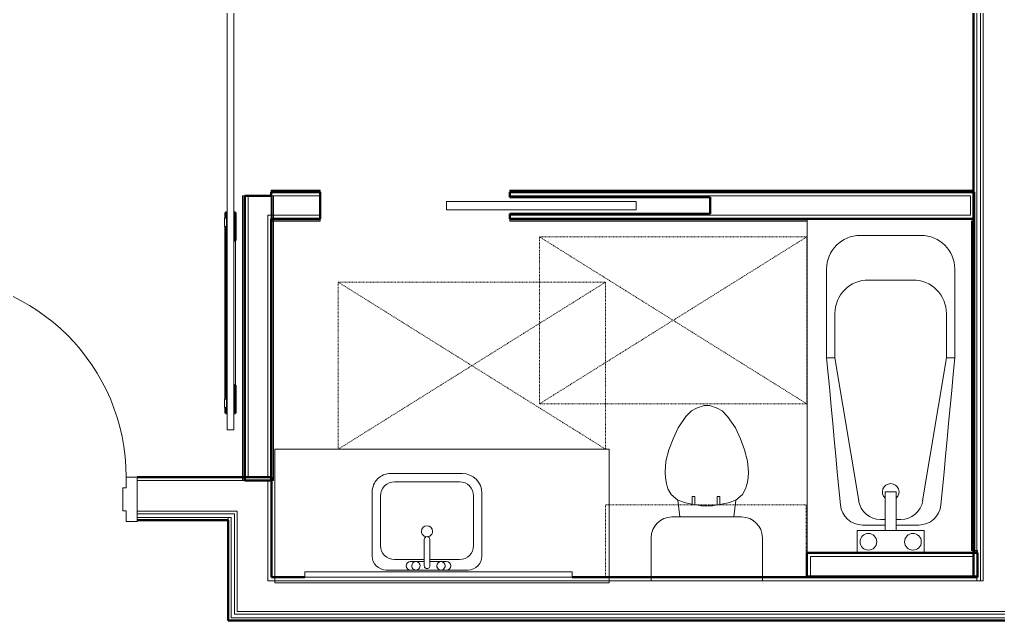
# Model space of a CAD drawing. Header units: inches. Extents: x -4218 to -1830, y 9756 to 12426.
# Drawn here: x -3110.9 to -2935.3, y 11717.6 to 11825.5 of the extents above; entities that cross this region are included whole.
import ezdxf

# ---------------------------------------------------------------- set-up
doc = ezdxf.new("R2010")
doc.units = ezdxf.units.IN
doc.header["$MEASUREMENT"] = 0
doc.linetypes.add('Dash', pattern=[0.25, 0.125, -0.125])
for name, color, linetype, lineweight in [('0-1', 7, 'Continuous', 5), ('0-2', 252, 'Continuous', 9), ('0-3', 7, 'Continuous', 9), ('A-DOOR-1', 7, 'Continuous', 9), ('A-DOOR-2', 50, 'Continuous', 20), ('A-DOOR-3', 250, 'Continuous', 50), ('A-DOOR-FRAM-1', 50, 'Continuous', 20), ('A-GENM-HDLN-1', 7, 'Dash', 9), ('A-WALL-1', 250, 'Continuous', 50), ('A-WALL-2', 10, 'Continuous', 13), ('A-WALL-3', 253, 'Continuous', 9), ('A-WALL-4', 254, 'Continuous', 9), ('A-WALL-5', 252, 'Continuous', 9), ('A-WALL-6', 7, 'Continuous', 9), ('I-WALL-1', 250, 'Continuous', 50), ('I-WALL-2', 254, 'Continuous', 9), ('I-WALL-3', 253, 'Continuous', 9), ('I-WALL-4', 252, 'Continuous', 9), ('P-SANR-FIXT-1', 7, 'Continuous', 9), ('P-SANR-FIXT-2', 252, 'Continuous', 9), ('P-SANR-FIXT-3', 253, 'Continuous', 9), ('P-SANR-FIXT-5', 254, 'Continuous', 9), ('Q-CASE-2', 252, 'Continuous', 9), ('Q-CASE-3', 7, 'Continuous', 9), ('Q-CASE-5', 254, 'Continuous', 9), ('Q-CASE-6', 7, 'Dash', 9)]:
    doc.layers.add(name, color=color, linetype=linetype, lineweight=lineweight)

# ---------------------------------------------------------------- blocks, each defined once
blk = doc.blocks.new('Basic Wall _ INT - W4BØF - _5_8 GYP - 2X4 WOOD_BATT_ - 5_8 GYP_ - ___-2701543-BACKGROUND - 1ST FLOOR')
at = {"layer": 'A-WALL-3'}
for p, q in [((-3065.71, 11833.21), (-3065.65, 11833.21)), ((-3065.65, 11833.21), (-3065.36, 11833.21)), ((-3065.42, 11833.02), (-3065.42, 11833.07)), ((-3065.42, 11832.93), (-3065.42, 11833.01)), ((-3065.42, 11832.82), (-3065.42, 11832.92)), ((-3065.77, 11793.86), (-3065.73, 11793.86)), ((-3065.77, 11793.86), (-3065.77, 11789.74)), ((-3065.73, 11793.86), (-3065.65, 11793.86)), ((-3065.65, 11793.86), (-3065.36, 11793.86)), ((-3065.42, 11790.36), (-3065.42, 11793.86)), ((-3065.42, 11789.74), (-3065.42, 11790.34)), ((-3065.42, 11789.54), (-3065.42, 11789.59)), ((-3065.42, 11789.45), (-3065.42, 11789.53)), ((-3065.42, 11789.33), (-3065.42, 11789.44)), ((-3065.77, 11743.34), (-3065.77, 11742.74)), ((-3065.77, 11742.74), (-3065.75, 11742.74))]:
    blk.add_line(p, q, dxfattribs=at)
at = {"layer": 'A-WALL-4'}
for p, q in [((-3065.75, 11833.21), (-3065.77, 11833.21)), ((-3065.57, 11833.21), (-3065.63, 11833.21)), ((-3065.42, 11833.21), (-3065.57, 11833.21)), ((-3065.36, 11833.21), (-3065.42, 11833.21)), ((-3065.75, 11793.86), (-3065.77, 11793.86)), ((-3065.57, 11793.86), (-3065.63, 11793.86)), ((-3065.42, 11793.86), (-3065.57, 11793.86)), ((-3065.36, 11793.86), (-3065.42, 11793.86))]:
    blk.add_line(p, q, dxfattribs=at)
at = {"layer": 'A-WALL-5'}
for p, q in [((-3065.77, 11833.21), (-3065.73, 11833.21)), ((-3065.77, 11833.21), (-3065.77, 11829.86)), ((-3065.73, 11833.21), (-3065.71, 11833.21)), ((-3065.42, 11829.86), (-3065.42, 11832.8)), ((-3065.36, 11833.02), (-3065.36, 11833.07)), ((-3065.36, 11832.93), (-3065.36, 11833.01)), ((-3065.36, 11832.82), (-3065.36, 11832.92)), ((-3065.77, 11829.86), (-3065.75, 11829.86)), ((-3065.63, 11829.86), (-3065.57, 11829.86)), ((-3065.57, 11829.86), (-3065.42, 11829.86)), ((-3065.42, 11829.86), (-3065.36, 11829.86)), ((-3065.65, 11790.36), (-3065.65, 11793.86)), ((-3065.36, 11790.36), (-3065.36, 11793.86)), ((-3065.77, 11789.74), (-3065.77, 11743.36)), ((-3065.65, 11789.74), (-3065.65, 11790.36)), ((-3065.36, 11789.74), (-3065.36, 11790.34)), ((-3065.36, 11789.54), (-3065.36, 11789.59)), ((-3065.36, 11789.45), (-3065.36, 11789.53)), ((-3065.36, 11789.33), (-3065.36, 11789.44)), ((-3065.42, 11742.74), (-3065.42, 11789.33)), ((-3065.73, 11742.74), (-3065.77, 11742.74)), ((-3065.63, 11742.74), (-3065.57, 11742.74)), ((-3065.57, 11742.74), (-3065.42, 11742.74)), ((-3065.42, 11742.74), (-3065.36, 11742.74))]:
    blk.add_line(p, q, dxfattribs=at)
at = {"layer": 'A-WALL-6'}
for p, q in [((-3065.65, 11829.86), (-3065.65, 11833.21)), ((-3065.36, 11829.86), (-3065.36, 11832.8)), ((-3065.73, 11829.86), (-3065.77, 11829.86)), ((-3065.65, 11829.86), (-3065.73, 11829.86)), ((-3065.36, 11829.86), (-3065.65, 11829.86)), ((-3065.65, 11742.74), (-3065.65, 11789.74)), ((-3065.36, 11742.74), (-3065.36, 11789.33)), ((-3065.65, 11742.74), (-3065.73, 11742.74)), ((-3065.36, 11742.74), (-3065.65, 11742.74))]:
    blk.add_line(p, q, dxfattribs=at)
blk = doc.blocks.new('Basic Wall _ INT - W4BØF - _5_8 GYP - 2X4 WOOD_BATT_ - 5_8 GYP_ - ___-2701544-BACKGROUND - 1ST FLOOR')
at = {"layer": 'A-WALL-3'}
for p, q in [((-3070.94, 11833.21), (-3070.65, 11833.21)), ((-3070.87, 11832.95), (-3070.87, 11833.01)), ((-3070.87, 11832.84), (-3070.87, 11832.92)), ((-3070.65, 11833.21), (-3070.59, 11833.21)), ((-3070.65, 11742.74), (-3070.94, 11742.74)), ((-3070.87, 11742.74), (-3070.87, 11743.36)), ((-3070.57, 11742.74), (-3070.65, 11742.74)), ((-3070.52, 11742.74), (-3070.57, 11742.74)), ((-3070.52, 11743.36), (-3070.52, 11742.74))]:
    blk.add_line(p, q, dxfattribs=at)
at = {"layer": 'A-WALL-4'}
for p, q in [((-3070.87, 11833.21), (-3070.94, 11833.21)), ((-3070.73, 11833.21), (-3070.87, 11833.21)), ((-3070.66, 11833.21), (-3070.73, 11833.21)), ((-3070.52, 11833.21), (-3070.55, 11833.21)), ((-3070.94, 11742.74), (-3070.87, 11742.74)), ((-3070.87, 11742.74), (-3070.73, 11742.74)), ((-3070.73, 11742.74), (-3070.66, 11742.74)), ((-3070.55, 11742.74), (-3070.52, 11742.74))]:
    blk.add_line(p, q, dxfattribs=at)
at = {"layer": 'A-WALL-5'}
for p, q in [((-3070.94, 11832.95), (-3070.94, 11833.01)), ((-3070.94, 11832.84), (-3070.94, 11832.92)), ((-3070.87, 11829.86), (-3070.87, 11832.8)), ((-3070.59, 11833.21), (-3070.57, 11833.21)), ((-3070.57, 11833.21), (-3070.52, 11833.21)), ((-3070.52, 11833.21), (-3070.52, 11829.86)), ((-3070.94, 11829.86), (-3070.87, 11829.86)), ((-3070.87, 11829.86), (-3070.73, 11829.86)), ((-3070.73, 11829.86), (-3070.66, 11829.86)), ((-3070.55, 11829.86), (-3070.52, 11829.86)), ((-3070.87, 11793.86), (-3070.94, 11793.86)), ((-3070.73, 11793.86), (-3070.87, 11793.86)), ((-3070.87, 11743.36), (-3070.87, 11793.86)), ((-3070.66, 11793.86), (-3070.73, 11793.86)), ((-3070.52, 11793.86), (-3070.55, 11793.86)), ((-3070.52, 11793.86), (-3070.52, 11743.36)), ((-3070.94, 11742.74), (-3070.94, 11743.36)), ((-3070.65, 11743.36), (-3070.65, 11742.74))]:
    blk.add_line(p, q, dxfattribs=at)
at = {"layer": 'A-WALL-6'}
for p, q in [((-3070.94, 11829.86), (-3070.94, 11832.8)), ((-3070.65, 11833.21), (-3070.65, 11829.86)), ((-3070.65, 11829.86), (-3070.94, 11829.86)), ((-3070.57, 11829.86), (-3070.65, 11829.86)), ((-3070.52, 11829.86), (-3070.57, 11829.86)), ((-3070.94, 11793.86), (-3070.65, 11793.86)), ((-3070.94, 11743.36), (-3070.94, 11793.86)), ((-3070.65, 11793.86), (-3070.65, 11743.36)), ((-3070.65, 11793.86), (-3070.57, 11793.86)), ((-3070.57, 11793.86), (-3070.52, 11793.86))]:
    blk.add_line(p, q, dxfattribs=at)
blk = doc.blocks.new('Basic Wall _ INT - W4BØF - _5_8 GYP - 2X4 WOOD_BATT_ - 5_8 GYP_ - ___-2701546-BACKGROUND - 1ST FLOOR')
at = {"layer": 'A-WALL-3'}
for p, q in [((-3065.77, 11789.61), (-3065.77, 11789.68)), ((-3065.77, 11789.33), (-3065.77, 11789.61)), ((-3065.63, 11789.39), (-3065.58, 11789.39)), ((-3065.57, 11789.39), (-3065.49, 11789.39)), ((-3065.48, 11789.39), (-3065.37, 11789.39))]:
    blk.add_line(p, q, dxfattribs=at)
at = {"layer": 'A-WALL-4'}
for p, q in [((-3065.77, 11789.74), (-3065.77, 11789.72)), ((-3065.77, 11789.6), (-3065.77, 11789.54)), ((-3065.77, 11789.53), (-3065.77, 11789.39)), ((-3065.77, 11789.39), (-3065.77, 11789.33))]:
    blk.add_line(p, q, dxfattribs=at)
at = {"layer": 'A-WALL-5'}
for p, q in [((-3065.77, 11789.7), (-3065.77, 11789.74)), ((-3056.98, 11789.74), (-3065.77, 11789.74)), ((-3065.77, 11789.68), (-3065.77, 11789.7)), ((-3056.98, 11789.72), (-3056.98, 11789.74)), ((-3056.98, 11789.54), (-3056.98, 11789.6)), ((-3056.98, 11789.39), (-3056.98, 11789.53)), ((-3022.98, 11789.74), (-3022.98, 11789.72)), ((-2969.61, 11789.74), (-3022.98, 11789.74)), ((-3022.98, 11789.6), (-3022.98, 11789.54)), ((-3022.98, 11789.53), (-3022.98, 11789.39)), ((-3065.63, 11789.33), (-3065.58, 11789.33)), ((-3065.57, 11789.33), (-3065.49, 11789.33)), ((-3065.48, 11789.33), (-3065.37, 11789.33)), ((-3065.36, 11789.39), (-3056.98, 11789.39)), ((-3056.98, 11789.33), (-3056.98, 11789.39)), ((-3022.98, 11789.39), (-3022.98, 11789.33)), ((-3022.98, 11789.39), (-2969.61, 11789.39))]:
    blk.add_line(p, q, dxfattribs=at)
at = {"layer": 'A-WALL-6'}
for p, q in [((-3065.77, 11789.61), (-3056.98, 11789.61)), ((-3056.98, 11789.74), (-3056.98, 11789.7)), ((-3056.98, 11789.7), (-3056.98, 11789.61)), ((-3056.98, 11789.61), (-3056.98, 11789.33)), ((-3022.98, 11789.7), (-3022.98, 11789.74)), ((-3022.98, 11789.61), (-3022.98, 11789.7)), ((-3022.98, 11789.61), (-2969.61, 11789.61)), ((-3022.98, 11789.33), (-3022.98, 11789.61)), ((-3065.36, 11789.33), (-3056.98, 11789.33)), ((-3022.98, 11789.33), (-2969.61, 11789.33))]:
    blk.add_line(p, q, dxfattribs=at)
blk = doc.blocks.new('Basic Wall _ INT - W4BØF - _5_8 GYP - 2X4 WOOD_BATT_ - 5_8 GYP_ - ___-2701545-BACKGROUND - 1ST FLOOR')
at = {"layer": 'A-WALL-3'}
for p, q in [((-2939.77, 11794.84), (-2939.65, 11794.84)), ((-2939.65, 11794.84), (-2939.65, 11794.9)), ((-2939.65, 11794.7), (-2939.65, 11794.84)), ((-2939.65, 11794.49), (-2939.77, 11794.49)), ((-2939.65, 11794.63), (-2939.65, 11794.69)), ((-2939.65, 11794.49), (-2939.65, 11794.51))]:
    blk.add_line(p, q, dxfattribs=at)
at = {"layer": 'A-WALL-5'}
for p, q in [((-3065.77, 11794.9), (-3065.77, 11794.84)), ((-3065.77, 11794.84), (-3065.77, 11794.7)), ((-3065.77, 11794.84), (-3056.98, 11794.84)), ((-3056.98, 11794.84), (-3056.98, 11794.9)), ((-3056.98, 11794.7), (-3056.98, 11794.84)), ((-3022.98, 11794.9), (-3022.98, 11794.84)), ((-3022.98, 11794.84), (-3022.98, 11794.7)), ((-3022.98, 11794.84), (-2939.77, 11794.84)), ((-2939.77, 11794.9), (-2939.65, 11794.9)), ((-2939.65, 11794.9), (-2939.65, 11794.61)), ((-3065.77, 11794.69), (-3065.77, 11794.63)), ((-3065.77, 11794.51), (-3065.77, 11794.49)), ((-3056.98, 11794.49), (-3065.77, 11794.49)), ((-3056.98, 11794.63), (-3056.98, 11794.69)), ((-3056.98, 11794.49), (-3056.98, 11794.51)), ((-3022.98, 11794.69), (-3022.98, 11794.63)), ((-3022.98, 11794.51), (-3022.98, 11794.49)), ((-2939.77, 11794.49), (-3022.98, 11794.49)), ((-2939.65, 11794.61), (-2939.77, 11794.61)), ((-2939.65, 11794.61), (-2939.65, 11794.55)), ((-2939.65, 11794.55), (-2939.65, 11794.53)), ((-2939.65, 11794.53), (-2939.65, 11794.49))]:
    blk.add_line(p, q, dxfattribs=at)
at = {"layer": 'A-WALL-6'}
for p, q in [((-3065.77, 11794.61), (-3065.77, 11794.9)), ((-3065.77, 11794.9), (-3056.98, 11794.9)), ((-3056.98, 11794.9), (-3056.98, 11794.61)), ((-3022.98, 11794.61), (-3022.98, 11794.9)), ((-3022.98, 11794.9), (-2939.77, 11794.9)), ((-3056.98, 11794.61), (-3065.77, 11794.61)), ((-3065.77, 11794.53), (-3065.77, 11794.61)), ((-3065.77, 11794.49), (-3065.77, 11794.53)), ((-3056.98, 11794.61), (-3056.98, 11794.53)), ((-3056.98, 11794.53), (-3056.98, 11794.49)), ((-2939.77, 11794.61), (-3022.98, 11794.61)), ((-3022.98, 11794.53), (-3022.98, 11794.61)), ((-3022.98, 11794.49), (-3022.98, 11794.53))]:
    blk.add_line(p, q, dxfattribs=at)
blk = doc.blocks.new('BARN - FLUSH - 3-0 x 7-0 BARN DOOR-2961665-BACKGROUND - 1ST FLOOR')
at = {"layer": 'A-DOOR-1'}
for p, q in [((21, 5.57), (-60, 5.57)), ((-60, 4.95), (-60, 5.57)), ((-56, 6), (-54.5, 6)), ((-56, 6), (-56, 5.67)), ((-56, 5.67), (-54.5, 5.67)), ((-54.5, 5.67), (-54.5, 6)), ((-23.5, 6), (-22, 6)), ((-23.5, 5.67), (-23.5, 6)), ((-23.5, 5.67), (-22, 5.67)), ((-22, 6), (-22, 5.67)), ((21, 5.57), (21, 4.95)), ((-60, 4.32), (-60, 4.95)), ((-60, 4.32), (21, 4.32)), ((-52, 4.07), (-26, 4.07)), ((21, 4.95), (21, 4.32))]:
    blk.add_line(p, q, dxfattribs=at)
at = {"layer": 'A-DOOR-3'}
for p, q in [((-57, 5.82), (-56, 5.82)), ((-57, 5.57), (-57, 5.82)), ((-54.5, 5.82), (-23.5, 5.82)), ((-22, 5.82), (-21, 5.82)), ((-21, 5.82), (-21, 5.57)), ((-57, 4.07), (-57, 4.32)), ((-52, 4.07), (-57, 4.07)), ((-52, 4.33), (-52, 4.07)), ((-26, 4.07), (-26, 4.32)), ((-21, 4.07), (-26, 4.07)), ((-21, 4.32), (-21, 4.07))]:
    blk.add_line(p, q, dxfattribs=at)
blk = doc.blocks.new('POCKET - FLUSH - 2-10 x 6-8-2882529-BACKGROUND - 1ST FLOOR')
at = {"layer": 'A-DOOR-2'}
for p, q in [((-39.67, 0.75), (-39.67, -0.75)), ((-5.67, 0.75), (-39.67, 0.75)), ((-5.67, -0.75), (-5.67, 0.75)), ((-39.67, -0.75), (-5.67, -0.75))]:
    blk.add_line(p, q, dxfattribs=at)
blk = doc.blocks.new('M_Sink Vanity-Square - 500 x 440mm-1352614-BACKGROUND - 1ST FLOOR')
at = {"layer": 'P-SANR-FIXT-1'}
for p, q in [((7.96, 7.09), (-6.72, 7.09)), ((3.62, 7.09), (-2.88, 7.09)), ((-2.88, 5.59), (0.12, 5.59)), ((0.12, 6.33), (0.12, 1.59)), ((1.12, 6.33), (1.12, 1.59)), ((1.12, 5.59), (3.62, 5.59)), ((-9.22, 4.59), (-9.22, -6.73)), ((0.12, 5.22), (-5.22, 5.22)), ((6.46, 5.22), (1.12, 5.22)), ((10.46, -6.91), (10.46, 4.59)), ((-7.72, 2.72), (-7.72, -6.23)), ((8.96, -6.23), (8.96, 2.72)), ((-5.22, -8.73), (6.46, -8.73)), ((-5.72, -10.23), (7.14, -10.23))]:
    blk.add_line(p, q, dxfattribs=at)
for centre, radius, start, end in [((-6.72, 4.59), 2.5, 90, 180), ((-2.88, 6.34), 0.75, 90, 270), ((-1.88, 6.34), 0.75, 360, 180), ((2.62, 6.34), 0.75, 360, 180), ((3.62, 6.34), 0.75, 270, 90), ((7.96, 4.59), 2.5, 360, 90), ((-1.88, 6.34), 0.75, 180, 0), ((0.62, 6.33), 0.5, 360, 180), ((2.62, 6.34), 0.75, 180, 360), ((-5.22, 2.72), 2.5, 90, 180), ((6.46, 2.72), 2.5, 0, 90), ((0.62, 0.13), 1, 360, 180), ((0.62, 0.13), 1, 180, 0), ((0.62, 1.59), 0.5, 180, 0), ((-5.72, -6.73), 3.5, 180, 270), ((-5.22, -6.23), 2.5, 180, 270), ((6.46, -6.23), 2.5, 270, 0), ((7.14, -6.91), 3.32, 270, 0)]:
    blk.add_arc(centre, radius, start, end, dxfattribs=at)
blk = doc.blocks.new('Toilet-Domestic-3D - Toilet-Domestic-3D-V110-BACKGROUND - 1ST FLOOR')
at = {"layer": 'P-SANR-FIXT-1'}
for p, q in [((-3.74, 10), (-2.74, 11)), ((-2.74, 11), (-1.87, 11.5)), ((-1.87, 11.5), (-0.5, 12)), ((-0.5, 12), (0.5, 12)), ((0.5, 12), (1.87, 11.5)), ((1.87, 11.5), (2.74, 11)), ((2.74, 11), (3.74, 10)), ((-5.13, 8), (-3.74, 10)), ((3.74, 10), (5.13, 8)), ((-6.06, 6), (-5.13, 8)), ((5.13, 8), (6.06, 6)), ((-6.79, 4), (-6.06, 6)), ((6.06, 6), (6.79, 4)), ((-7.33, 1.99), (-6.79, 4)), ((6.79, 4), (7.33, 1.99)), ((-7.5, 0), (-7.33, 1.99)), ((7.33, 1.99), (7.5, 0)), ((-7.41, -1), (-7.5, 0)), ((-7.24, -2), (-7.41, -1)), ((7.41, -1), (7.24, -2)), ((7.5, 0), (7.41, -1)), ((-6.97, -3), (-7.24, -2)), ((-6.4, -4), (-6.97, -3)), ((6.97, -3), (6.4, -4)), ((7.24, -2), (6.97, -3)), ((-5.21, -5), (-6.4, -4)), ((-3.84, -5.5), (-5.21, -5)), ((-4.86, -8.02), (-5.21, -5)), ((5.21, -5), (3.84, -5.5)), ((4.86, -8.02), (5.21, -5)), ((6.4, -4), (5.21, -5)), ((-2.65, -5.71), (-3.84, -5.5)), ((-1, -6), (-2.16, -5.8)), ((1, -6), (-1, -6)), ((1.85, -5.85), (1, -6)), ((3.84, -5.5), (2.34, -5.76)), ((6.25, -8.02), (-6.25, -8.02)), ((-9.98, -11.75), (-9.98, -18.85)), ((9.98, -18.85), (9.98, -11.75))]:
    blk.add_line(p, q, dxfattribs=at)
for centre, start, end in [((-6.25, -11.75), 90, 180), ((6.25, -11.75), 0, 90)]:
    blk.add_arc(centre, 3.73, start, end, dxfattribs=at)
at = {"layer": 'P-SANR-FIXT-2'}
for p, q in [((-9.98, -18.85), (-9.98, -19.48)), ((9.98, -19.48), (9.98, -18.85))]:
    blk.add_line(p, q, dxfattribs=at)
at = {"layer": 'P-SANR-FIXT-3'}
blk.add_line((-9.98, -19.48), (9.98, -19.48), dxfattribs=at)
blk = doc.blocks.new('Bath Vanity - Bath Vanity 60_-V131-BACKGROUND - 1ST FLOOR')
at = {"layer": 'Q-CASE-2'}
for p, q in [((30.74, 0), (-29.26, 0)), ((-29.26, 0), (-29.26, -1)), ((30.74, -0.38), (30.74, 0)), ((30.74, -1), (30.74, -0.38))]:
    blk.add_line(p, q, dxfattribs=at)
at = {"layer": 'Q-CASE-3'}
for p, q in [((-29.26, -1), (-29.26, -24)), ((30.74, -24), (30.74, -1)), ((-29.26, -24), (30.74, -24))]:
    blk.add_line(p, q, dxfattribs=at)
blk = doc.blocks.new('Bath Tub - Maestro - 60_x30_-V132-BACKGROUND - 1ST FLOOR')
at = {"layer": 'P-SANR-FIXT-1'}
for p, q in [((59.62, 0), (0.37, 0)), ((35, -3.5), (51, -3.5)), ((35, -5), (35, -3.5)), ((35, -5), (9.35, -9.26)), ((43, -5), (35, -5)), ((4, -9), (0.37, -9)), ((4, -14), (4, -9)), ((5, -14), (5, -9.96)), ((57, -9.5), (57, -20.5)), ((49, -19), (49, -11)), ((4, -16), (4, -14)), ((4, -14), (10.94, -14)), ((6, -13.2), (6, -14)), ((10.94, -16), (10.94, -14)), ((4, -21), (4, -16)), ((10.94, -16), (4, -16)), ((5, -20.04), (5, -16)), ((6, -16), (6, -16.8)), ((0.37, -21), (4, -21)), ((9.35, -20.74), (35, -25)), ((35, -25), (35, -26.5)), ((35, -25), (43, -25)), ((51, -26.5), (35, -26.5))]:
    blk.add_line(p, q, dxfattribs=at)
at = {"layer": 'P-SANR-FIXT-1', "flags": 128}
for points in [[(8.63, -5.97), (11.56, -5.7), (14.49, -5.42), (17.42, -5.15), (20.35, -4.87), (23.28, -4.6), (26.21, -4.32), (29.14, -4.05), (32.07, -3.77), (35, -3.5)], [(35, -26.5), (32.07, -26.23), (29.14, -25.95), (26.21, -25.68), (23.28, -25.4), (20.35, -25.13), (17.42, -24.85), (14.49, -24.58), (11.56, -24.3), (8.63, -24.03)]]:
    blk.add_lwpolyline(points, dxfattribs=at)
at = {"layer": 'P-SANR-FIXT-1'}
for centre, radius, start, end in [((51, -9.5), 6, 0, 90), ((43, -11), 6, 360, 90), ((9, -9.96), 4, 95.3558, 180), ((2, -11), 1.5, 0, 180), ((10, -13.2), 4, 99.4223, 180), ((2, -11), 1.5, 180, 360), ((10.94, -15), 1.5, 0, 137.9289), ((10.94, -15), 1.5, 222.0711, 360), ((2, -19), 1.5, 0, 180), ((10, -16.8), 4, 180, 260.5777), ((2, -19), 1.5, 180, 360), ((43, -19), 6, 270, 0), ((9, -20.04), 4, 180, 264.6442), ((51, -20.5), 6, 270, 0)]:
    blk.add_arc(centre, radius, start, end, dxfattribs=at)
at = {"layer": 'P-SANR-FIXT-2'}
for p, q in [((0.37, 0), (0, 0)), ((60, 0), (59.62, 0)), ((0.37, -9), (0, -9)), ((0, -21), (0.37, -21))]:
    blk.add_line(p, q, dxfattribs=at)
at = {"layer": 'P-SANR-FIXT-3'}
for p, q in [((0, 0), (0, -9)), ((60, -29.84), (60, 0)), ((0, -9), (0, -21)), ((0, -21), (0, -29.84)), ((0, -30), (60, -30))]:
    blk.add_line(p, q, dxfattribs=at)
at = {"layer": 'P-SANR-FIXT-5'}
for p, q in [((0, -9), (0, -21)), ((0, -29.84), (0, -30)), ((60, -29.97), (60, -29.84))]:
    blk.add_line(p, q, dxfattribs=at)
blk = doc.blocks.new('ADA Clearances - 30_x48_-1721104-BACKGROUND - 1ST FLOOR')
at = {"layer": 'A-GENM-HDLN-1'}
for p, q in [((15, 24), (-15, -24)), ((-15, 24), (15, -24)), ((-15, -24), (-15, 24)), ((-15, 24), (15, 24)), ((15, 24), (15, -24)), ((15, -24), (-15, -24))]:
    blk.add_line(p, q, dxfattribs=at)
blk = doc.blocks.new('ADA Clearances - 30_x48_-V113-BACKGROUND - 1ST FLOOR')
at = {"layer": 'A-GENM-HDLN-1'}
for p, q in [((15, 24), (-15, -24)), ((-15, 24), (15, -24)), ((-15, 24), (15, 24)), ((15, 24), (15, -24)), ((15, -24), (-15, -24))]:
    blk.add_line(p, q, dxfattribs=at)
blk = doc.blocks.new('BATHROOM MIRROR - BATHROOM MIRROR 48_-3124766-BACKGROUND - 1ST FLOOR')
at = {"layer": 'Q-CASE-3'}
for p, q in [((24.74, 24), (-23.26, 24)), ((-23.26, 23), (-23.26, 24)), ((-23.26, 23), (24.74, 23)), ((24.74, 24), (24.74, 23))]:
    blk.add_line(p, q, dxfattribs=at)
at = {"layer": 'Q-CASE-5'}
blk.add_line((21.74, 24), (-20.26, 24), dxfattribs=at)
blk = doc.blocks.new('300 Series Wall Hung Cabinet_326 - 36_-2909952-BACKGROUND - 1ST FLOOR')
at = {"layer": 'Q-CASE-3'}
for p, q in [((-2.5, -13.19), (-2.01, -13.19)), ((-2.5, -13.19), (-2.5, -14.69)), ((-2.01, -14.69), (-2.01, -13.19)), ((2, -13.19), (2.49, -13.19)), ((2, -13.19), (2, -14.69)), ((2.49, -14.69), (2.49, -13.19)), ((-2.5, -14.69), (-2.01, -14.69)), ((2, -14.69), (2.49, -14.69))]:
    blk.add_line(p, q, dxfattribs=at)
at = {"layer": 'Q-CASE-6'}
for p, q in [((18, -0.19), (-18, -0.19)), ((-18, -0.19), (-18, -13.19)), ((18, -13.19), (18, -0.19)), ((-18, -13.19), (18, -13.19))]:
    blk.add_line(p, q, dxfattribs=at)
blk = doc.blocks.new('Basic Wall _ INT - W4FØF - INT - _5_8 GYP - 2X4 WOOD_BATT__ - ___-3091255-BACKGROUND - 1ST FLOOR')
at = {"layer": 'A-WALL-3'}
for p, q in [((-2939.02, 11730.09), (-2939.61, 11730.09)), ((-2939.61, 11729.74), (-2939.02, 11729.74)), ((-2939.02, 11730.09), (-2939.02, 11730.15)), ((-2939.02, 11729.95), (-2939.02, 11730.09)), ((-2939.02, 11729.88), (-2939.02, 11729.94)), ((-2939.02, 11729.74), (-2939.02, 11729.76))]:
    blk.add_line(p, q, dxfattribs=at)
at = {"layer": 'A-WALL-5'}
for p, q in [((-2969.65, 11730.15), (-2969.65, 11730.09)), ((-2969.65, 11730.09), (-2969.65, 11729.95)), ((-2969.65, 11729.94), (-2969.65, 11729.88)), ((-2969.65, 11729.76), (-2969.65, 11729.74)), ((-2939.02, 11730.15), (-2939.61, 11730.15)), ((-2939.02, 11729.86), (-2939.61, 11729.86)), ((-2939.02, 11730.15), (-2939.02, 11729.86)), ((-2939.02, 11729.86), (-2939.02, 11729.78)), ((-2939.02, 11729.78), (-2939.02, 11729.74))]:
    blk.add_line(p, q, dxfattribs=at)
at = {"layer": 'A-WALL-6'}
for p, q in [((-2969.65, 11729.86), (-2969.65, 11730.15)), ((-2969.65, 11729.78), (-2969.65, 11729.86)), ((-2969.65, 11729.74), (-2969.65, 11729.78))]:
    blk.add_line(p, q, dxfattribs=at)
blk = doc.blocks.new('CTR - 1st Phase - Unit Layouts_rvt-1-BACKGROUND - 1ST FLOOR')
at = {"layer": 'A-WALL-1'}
for p, q in [((-3065.77, 11793.86), (-3070.52, 11793.86)), ((-3070.52, 11793.86), (-3070.52, 11742.74)), ((-3056.98, 11794.49), (-3065.77, 11794.49)), ((-3065.77, 11794.49), (-3065.77, 11793.86)), ((-3056.98, 11789.74), (-3056.98, 11794.49)), ((-2939.65, 11794.49), (-3022.98, 11794.49)), ((-3022.98, 11794.49), (-3022.98, 11793.61)), ((-3022.98, 11793.61), (-2986.98, 11793.61)), ((-2986.98, 11793.61), (-2986.98, 11790.61)), ((-2939.65, 11793.86), (-2939.65, 11794.49)), ((-2939.65, 11790.36), (-2939.65, 11793.86)), ((-3065.77, 11742.74), (-3065.77, 11789.74)), ((-3065.77, 11789.74), (-3056.98, 11789.74)), ((-2986.98, 11790.61), (-3022.98, 11790.61)), ((-3022.98, 11790.61), (-3022.98, 11789.74)), ((-3022.98, 11789.74), (-2939.65, 11789.74)), ((-2939.61, 11789.74), (-2939.99, 11789.74)), ((-2939.65, 11789.74), (-2939.65, 11790.36)), ((-2939.61, 11729.74), (-2939.61, 11789.74)), ((-2939.99, 11789.36), (-2939.99, 11730.11)), ((-3070.52, 11742.74), (-3069.9, 11742.74)), ((-3069.9, 11742.74), (-3066.4, 11742.74)), ((-3066.4, 11742.74), (-3065.77, 11742.74)), ((-2939.02, 11729.74), (-2969.65, 11729.74)), ((-2969.65, 11729.74), (-2969.65, 11729.11)), ((-2939.99, 11729.74), (-2939.61, 11729.74)), ((-2939.02, 11729.11), (-2939.02, 11729.74)), ((-2969.65, 11729.11), (-2969.65, 11725.61)), ((-2939.02, 11725.61), (-2939.02, 11729.11)), ((-2969.65, 11725.61), (-2969.65, 11725.36)), ((-2969.65, 11725.36), (-2939.02, 11725.36)), ((-2939.02, 11725.36), (-2939.02, 11725.61))]:
    blk.add_line(p, q, dxfattribs=at)
at = {"layer": 'A-WALL-2'}
for p, q in [((-3069.9, 11793.86), (-3069.9, 11743.36)), ((-3056.98, 11793.86), (-3065.77, 11793.86)), ((-2940.27, 11793.86), (-3022.98, 11793.86)), ((-2940.27, 11790.36), (-2940.27, 11793.86)), ((-3066.4, 11790.36), (-3066.4, 11743.36)), ((-3066.4, 11790.36), (-3065.77, 11790.36)), ((-3056.98, 11790.36), (-3065.77, 11790.36)), ((-2940.27, 11790.36), (-3022.98, 11790.36)), ((-3069.9, 11743.36), (-3066.4, 11743.36)), ((-2969.02, 11729.11), (-2969.02, 11725.61)), ((-2939.65, 11729.11), (-2969.02, 11729.11)), ((-2939.65, 11725.61), (-2939.65, 11729.11)), ((-2969.02, 11725.61), (-2969.65, 11725.61)), ((-2969.02, 11725.61), (-2969.65, 11725.61)), ((-2939.65, 11725.61), (-2969.02, 11725.61)), ((-2939.02, 11725.61), (-2939.65, 11725.61)), ((-2939.02, 11725.61), (-2939.65, 11725.61))]:
    blk.add_line(p, q, dxfattribs=at)
at = {"layer": 'A-WALL-3'}
for p, q in [((-3070.52, 11793.86), (-3070.52, 11743.36)), ((-3056.98, 11794.49), (-3065.77, 11794.49)), ((-2939.77, 11794.49), (-3022.98, 11794.49)), ((-2939.65, 11794.49), (-2939.65, 11789.74)), ((-3065.36, 11789.74), (-3056.98, 11789.74)), ((-3022.98, 11789.74), (-2969.61, 11789.74)), ((-2939.99, 11789.74), (-2939.77, 11789.74)), ((-2939.61, 11729.74), (-2939.61, 11789.74)), ((-3065.77, 11743.36), (-3065.77, 11789.33)), ((-3065.77, 11742.74), (-3066.37, 11742.74)), ((-2939.77, 11729.74), (-2939.99, 11729.74)), ((-2939.02, 11729.74), (-2939.02, 11725.36)), ((-2969.65, 11725.36), (-2939.77, 11725.36))]:
    blk.add_line(p, q, dxfattribs=at)
at = {"layer": 'A-WALL-4'}
for p, q in [((-2939.65, 11794.49), (-2939.77, 11794.49)), ((-3065.77, 11789.33), (-3065.77, 11789.59)), ((-3065.63, 11789.74), (-3065.58, 11789.74)), ((-3065.57, 11789.74), (-3065.49, 11789.74)), ((-3065.48, 11789.74), (-3065.37, 11789.74)), ((-2939.77, 11789.74), (-2939.65, 11789.74)), ((-3070.52, 11743.36), (-3070.52, 11742.74)), ((-3066.4, 11742.74), (-3070.52, 11742.74)), ((-3065.77, 11742.74), (-3065.77, 11743.34)), ((-2939.61, 11729.74), (-2939.77, 11729.74)), ((-2939.02, 11729.74), (-2939.61, 11729.74)), ((-2939.77, 11725.36), (-2939.02, 11725.36))]:
    blk.add_line(p, q, dxfattribs=at)
at = {"layer": 'A-WALL-5'}
for p, q in [((-3070.52, 11793.86), (-3065.77, 11793.86)), ((-3065.77, 11793.86), (-3065.77, 11794.49)), ((-3056.98, 11794.49), (-3056.98, 11789.74)), ((-3022.98, 11793.61), (-3022.98, 11794.49)), ((-2986.98, 11793.61), (-3022.98, 11793.61)), ((-2986.98, 11790.61), (-2986.98, 11793.61)), ((-3022.98, 11789.74), (-3022.98, 11790.61)), ((-3022.98, 11790.61), (-2986.98, 11790.61)), ((-2939.99, 11789.36), (-2939.99, 11730.11)), ((-2969.65, 11725.36), (-2969.65, 11729.74))]:
    blk.add_line(p, q, dxfattribs=at)
at = {"layer": '0-2'}
for name, p, rotation in [('BARN - FLUSH - 3-0 x 7-0 BARN DOOR-2961665-BACKGROUND - 1ST FLOOR', (-3068.15, 11811.86), 89.9999999999788), ('POCKET - FLUSH - 2-10 x 6-8-2882529-BACKGROUND - 1ST FLOOR', (-3039.98, 11792.11), 180), ('Bath Tub - Maestro - 60_x30_-V132-BACKGROUND - 1ST FLOOR', (-2969.61, 11729.74), 89.99999999976443), ('ADA Clearances - 30_x48_-1721104-BACKGROUND - 1ST FLOOR', (-2993.65, 11771.5), 89.99999999987539), ('ADA Clearances - 30_x48_-V113-BACKGROUND - 1ST FLOOR', (-3029.77, 11763.36), 89.99999999989849), ('Bath Vanity - Bath Vanity 60_-V131-BACKGROUND - 1ST FLOOR', (-3034.41, 11724.36), 180), ('M_Sink Vanity-Square - 500 x 440mm-1352614-BACKGROUND - 1ST FLOOR', (-3037.2, 11733.76), 180), ('300 Series Wall Hung Cabinet_326 - 36_-2909952-BACKGROUND - 1ST FLOOR', (-2987.77, 11725.18), 180), ('BATHROOM MIRROR - BATHROOM MIRROR 48_-3124766-BACKGROUND - 1ST FLOOR', (-3035.03, 11749.36), 180)]:
    blk.add_blockref(name, p, dxfattribs=dict(at, rotation=rotation))
for name, p in [('Basic Wall _ INT - W4BØF - _5_8 GYP - 2X4 WOOD_BATT_ - 5_8 GYP_ - ___-2701544-BACKGROUND - 1ST FLOOR', (0, 0)), ('Basic Wall _ INT - W4BØF - _5_8 GYP - 2X4 WOOD_BATT_ - 5_8 GYP_ - ___-2701543-BACKGROUND - 1ST FLOOR', (0, 0)), ('Basic Wall _ INT - W4BØF - _5_8 GYP - 2X4 WOOD_BATT_ - 5_8 GYP_ - ___-2701545-BACKGROUND - 1ST FLOOR', (0, 0)), ('Basic Wall _ INT - W4BØF - _5_8 GYP - 2X4 WOOD_BATT_ - 5_8 GYP_ - ___-2701546-BACKGROUND - 1ST FLOOR', (0, 0)), ('Toilet-Domestic-3D - Toilet-Domestic-3D-V110-BACKGROUND - 1ST FLOOR', (-2987.61, 11744.22)), ('Basic Wall _ INT - W4FØF - INT - _5_8 GYP - 2X4 WOOD_BATT__ - ___-3091255-BACKGROUND - 1ST FLOOR', (0, 0))]:
    blk.add_blockref(name, p, dxfattribs=at)
blk = doc.blocks.new('HOLLOW METAL - UNIT DOOR-2191980-BACKGROUND - 1ST FLOOR')
at = {"layer": 'A-DOOR-1'}
blk.add_arc((18, -4.125), 36, 180, 270, dxfattribs=at)
at = {"layer": 'A-DOOR-2'}
for p, q in [((16.25, -4.125), (18, -4.125)), ((16.25, -40.125), (16.25, -4.125)), ((18, -4.125), (18, -40.125)), ((18, -40.125), (16.25, -40.125))]:
    blk.add_line(p, q, dxfattribs=at)
at = {"layer": 'A-DOOR-FRAM-1'}
for p, q in [((-20, 3.875), (-18, 3.875)), ((-20, -4.125), (-20, 3.875)), ((-18, 3.875), (-18, 1.9375)), ((18, 3.875), (20, 3.875)), ((18, 1.9375), (18, 3.875)), ((20, 3.875), (20, -4.125)), ((-18, 1.9375), (-17.375, 1.9375)), ((-17.375, 1.9375), (-17.375, -2.1875)), ((17.375, 1.9375), (18, 1.9375)), ((17.375, -2.1875), (17.375, 1.9375)), ((-18, -2.1875), (-18, -4.125)), ((-17.375, -2.1875), (-18, -2.1875)), ((18, -2.1875), (17.375, -2.1875)), ((18, -4.125), (18, -2.1875)), ((-18, -4.125), (-20, -4.125)), ((20, -4.125), (18, -4.125))]:
    blk.add_line(p, q, dxfattribs=at)
blk = doc.blocks.new('CTR - 1st Phase - Common Walls_rvt-1-BACKGROUND - 1ST FLOOR')
at = {"layer": 'A-WALL-2'}
for p, q in [((-2939.15, 12080.69), (-2939.15, 11725.36)), ((-2938.52, 12080.69), (-2938.52, 11725.36)), ((-2938.02, 12080.69), (-2938.02, 11725.36)), ((-3089.82, 11742.74), (-3073.5, 11742.74)), ((-3073.5, 11742.74), (-3071.87, 11742.74)), ((-3071.87, 11742.74), (-3066.37, 11742.74)), ((-3066.37, 11724.74), (-3066.37, 11742.74)), ((-3089.82, 11737.24), (-3073.5, 11737.24)), ((-3089.82, 11736.74), (-3073.5, 11736.74)), ((-3073.5, 11737.24), (-3072.37, 11737.24)), ((-3073.5, 11736.74), (-3073, 11736.74)), ((-3073, 11736.74), (-3072.37, 11736.74)), ((-3072.37, 11737.24), (-3071.87, 11737.24)), ((-3072.37, 11718.74), (-3072.37, 11736.74)), ((-3071.87, 11719.24), (-3071.87, 11737.24)), ((-3089.82, 11736.11), (-3073.5, 11736.11)), ((-3073.5, 11735.61), (-3073.5, 11736.11)), ((-3073.5, 11736.11), (-3073, 11736.11)), ((-3073, 11718.11), (-3073, 11736.11)), ((-3065.75, 11724.74), (-3066.37, 11724.74)), ((-3065.75, 11724.74), (-2939.15, 11724.74)), ((-2939.15, 11724.74), (-2939.15, 11725.36)), ((-2938.52, 11724.74), (-2939.15, 11724.74)), ((-2939.15, 11724.74), (-2938.52, 11724.74)), ((-2938.52, 11724.74), (-2938.52, 11725.36)), ((-2938.02, 11724.74), (-2938.52, 11724.74)), ((-2938.52, 11724.74), (-2938.02, 11724.74)), ((-2938.02, 11724.74), (-2938.02, 11725.36)), ((-3066.37, 11719.24), (-3071.87, 11719.24)), ((-3065.75, 11719.24), (-3066.37, 11719.24)), ((-3065.75, 11719.24), (-2805.27, 11719.24)), ((-3072.37, 11718.11), (-3073, 11718.11)), ((-3071.87, 11718.74), (-3072.37, 11718.74)), ((-3065.75, 11718.11), (-3072.37, 11718.11)), ((-3065.75, 11718.74), (-3071.87, 11718.74)), ((-3065.75, 11718.74), (-2805.27, 11718.74)), ((-3065.75, 11718.11), (-2805.27, 11718.11))]:
    blk.add_line(p, q, dxfattribs=at)
at = {"layer": 'I-WALL-1'}
for p, q in [((-2939.77, 12080.69), (-2939.77, 11725.36)), ((-3073.5, 11743.36), (-3089.82, 11743.36)), ((-3066.37, 11743.36), (-3073.5, 11743.36)), ((-3065.75, 11743.36), (-3066.37, 11743.36)), ((-3065.75, 11725.36), (-3065.75, 11743.36)), ((-3089.82, 11735.61), (-3073.5, 11735.61)), ((-3073.5, 11735.61), (-3073.5, 11717.61)), ((-3059.77, 11725.36), (-3065.75, 11725.36)), ((-2939.77, 11725.36), (-3011.77, 11725.36)), ((-3073.5, 11717.61), (-3073, 11717.61)), ((-3073, 11717.61), (-3065.75, 11717.61)), ((-3065.75, 11717.61), (-2805.27, 11717.61))]:
    blk.add_line(p, q, dxfattribs=at)
at = {"layer": 'I-WALL-2'}
blk.add_line((-3069.9, 11743.36), (-3066.4, 11743.36), dxfattribs=at)
at = {"layer": 'I-WALL-3'}
for p, q in [((-2939.77, 11794.9), (-2939.77, 11794.78)), ((-2939.77, 11794.78), (-2939.77, 11794.69)), ((-2939.77, 11794.69), (-2939.77, 11794.63)), ((-2939.77, 11794.49), (-2939.77, 11789.74)), ((-3089.82, 11735.61), (-3089.82, 11743.36)), ((-3070.94, 11743.36), (-3070.82, 11743.36)), ((-3070.82, 11743.36), (-3070.73, 11743.36)), ((-3070.73, 11743.36), (-3070.67, 11743.36)), ((-3070.52, 11743.36), (-3069.9, 11743.36)), ((-3066.37, 11743.36), (-3065.77, 11743.36)), ((-3065.75, 11742.74), (-3065.75, 11743.36)), ((-2939.77, 11729.72), (-2939.77, 11725.37)), ((-2939.77, 11725.36), (-2969.65, 11725.36))]:
    blk.add_line(p, q, dxfattribs=at)
at = {"layer": 'I-WALL-4'}
for p, q in [((-2939.77, 11912.45), (-2939.77, 11794.9)), ((-3073.5, 11743.36), (-3089.82, 11743.36)), ((-3073.5, 11743.36), (-3070.94, 11743.36)), ((-3065.75, 11725.36), (-3065.75, 11742.74)), ((-3089.82, 11735.61), (-3073.5, 11735.61)), ((-3073.5, 11735.61), (-3073.5, 11717.61)), ((-3065.15, 11725.36), (-3065.75, 11725.36)), ((-2997.59, 11725.36), (-3005.15, 11725.36)), ((-2969.65, 11725.36), (-2977.64, 11725.36)), ((-3065.75, 11717.61), (-3073.5, 11717.61)), ((-3065.75, 11717.61), (-2805.27, 11717.61))]:
    blk.add_line(p, q, dxfattribs=at)
at = {"layer": '0-3', "rotation": 180}
blk.add_blockref('HOLLOW METAL - UNIT DOOR-2191980-BACKGROUND - 1ST FLOOR', (-3109.82, 11739.24), dxfattribs=at)

msp = doc.modelspace()

# ---------------------------------------------------------------- block references
at = {"layer": '0-1'}
for name in ['CTR - 1st Phase - Unit Layouts_rvt-1-BACKGROUND - 1ST FLOOR', 'CTR - 1st Phase - Common Walls_rvt-1-BACKGROUND - 1ST FLOOR']:
    msp.add_blockref(name, (0, 0), dxfattribs=at)

doc.saveas('drawing.dxf')
